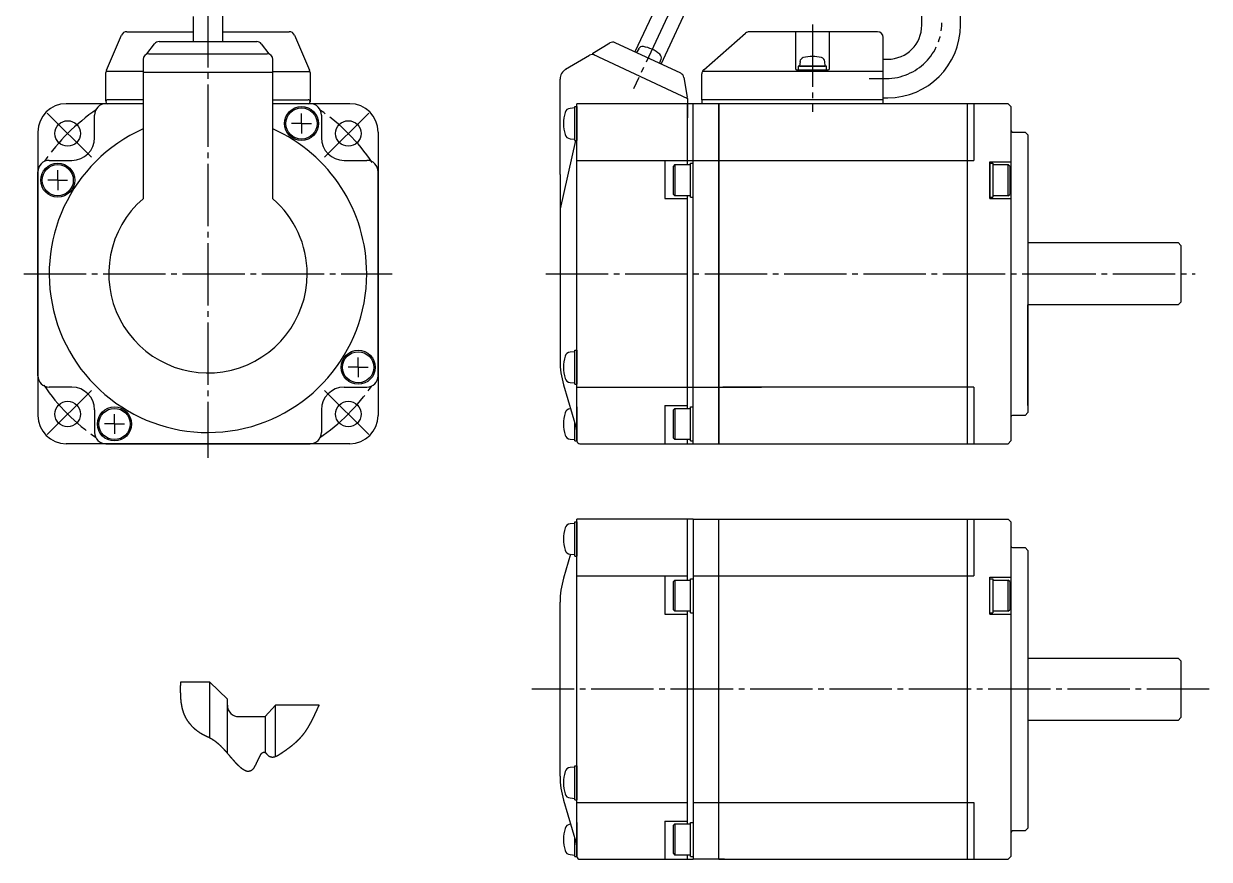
# Model space of a CAD drawing. Extents: x -169 to 190, y -107 to 117.
# Drawn here: x -169.5 to 39.6, y -106.8 to 40.6 of the extents above; entities that cross this region are included whole.
import ezdxf

# ---------------------------------------------------------------- set-up
doc = ezdxf.new("R2010")
doc.units = 0
doc.linetypes.add('DASH_CENTER', pattern=[14, 11, -1, 1, -1])
doc.layers.get('0').update_dxf_attribs({"linetype": 'CONTINUOUS'})

msp = doc.modelspace()

# ---------------------------------------------------------------- linework, layer by layer
at = {"color": 1, "linetype": 'DASH_CENTER'}
for p, q in [((-49.17, 56.47), (-61.93, 29.12)), ((-137, 43.88), (-137, -36)), ((-30.4, 40.47), (-30.4, 25.07)), ((-20.4, 30.95), (-17.38, 30.95)), ((-157.57, 17.07), (-165.68, 25.18)), ((-116.43, 17.07), (-108.32, 25.18)), ((-169.5, -3.5), (-104.5, -3.5)), ((-77.4, -3.5), (8.6, -3.5)), ((8.6, -3.5), (37.1, -3.5)), ((-157.57, -24.07), (-165.68, -32.18)), ((-116.43, -24.07), (-108.32, -32.18)), ((39.6, -76.79), (-79.9, -76.79))]:
    msp.add_line(p, q, dxfattribs=at)
at = {"color": 7, "linetype": 'CONTINUOUS'}
for p, q in [((-51.48, 57.55), (-61.7, 35.64)), ((-11.1, 40.35), (-11.1, 56.76)), ((-4.3, 40.35), (-4.3, 56.76)), ((-57.08, 33.48), (-47.14, 54.79)), ((-139.55, 37.46), (-139.55, 41.91)), ((-134.45, 41.96), (-134.45, 37.46)), ((-154.92, 32.39), (-152.26, 38.59)), ((-151.34, 39.2), (-139.55, 39.2)), ((-134.45, 39.2), (-122.66, 39.2)), ((-121.74, 38.59), (-119.08, 32.39)), ((-49.56, 32.5), (-42.18, 38.95)), ((-18.9, 39.2), (-41.52, 39.2)), ((-33.4, 39.2), (-33.4, 32.7)), ((-27.4, 32.7), (-27.4, 39.2)), ((-17.9, 35.7), (-17.9, 38.2)), ((-17.9, 26.5), (-17.9, 38.2)), ((-147.81, 35.29), (-146.41, 37.05)), ((-145.6, 37.46), (-128.4, 37.46)), ((-126.19, 35.29), (-127.59, 37.05)), ((-69.14, 35.41), (-66.1, 37.21)), ((-69.14, 35.41), (-66.1, 37.21)), ((-53.6, 31.86), (-65.17, 37.25)), ((-61.04, 36.19), (-61.43, 35.51)), ((-148.45, 34.32), (-148.45, 9.73)), ((-147.45, 35.32), (-126.55, 35.32)), ((-125.55, 9.73), (-125.55, 34.32)), ((-69.71, 35.03), (-73.92, 32.55)), ((-69.13, 35.24), (-52.4, 27.44)), ((-57.35, 33.61), (-57.08, 34.35)), ((-32.58, 33.92), (-32.65, 33.14)), ((-28.15, 33.14), (-28.22, 33.92)), ((-17.9, 34.35), (-17.1, 34.35)), ((-155, 27), (-155, 31.99)), ((-148.45, 32.2), (-154.98, 32.2)), ((-125.55, 32.01), (-148.45, 32.01)), ((-125.55, 32.2), (-119.02, 32.2)), ((-119, 31.99), (-119, 26.85)), ((-49.9, 27.2), (-49.9, 31.75)), ((-17.9, 32.2), (-49.79, 32.2)), ((-33.2, 32.5), (-27.6, 32.5)), ((-32.9, 33.14), (-32.9, 32.5)), ((-27.9, 33.14), (-32.9, 33.14)), ((-32.65, 33.14), (-31.7, 33.14)), ((-31.7, 33.14), (-29.1, 33.14)), ((-29.1, 33.14), (-28.15, 33.14)), ((-27.9, 32.5), (-27.9, 33.14)), ((-74.9, 14), (-74.9, 30.83)), ((-53.05, 31.12), (-52.47, 27.64)), ((-148.45, 27.2), (-154.65, 27.2)), ((-125.55, 27.2), (-119.35, 27.2)), ((-52.4, 27.44), (-52.4, 26.5)), ((-17.9, 27.2), (-49.9, 27.2)), ((-49.9, 27.2), (-49.9, 26.5)), ((-17.9, 27.55), (-17.1, 27.55)), ((-148.45, 26.5), (-162, 26.5)), ((-155, 27), (-155, 26.85)), ((-112, 26.5), (-125.55, 26.5)), ((-72.3, 25.75), (-73.15, 25.68)), ((-72.3, 26), (-71.92, 26)), ((-72.3, 20), (-72.3, 26)), ((-72.3, 23), (-72.3, 25.75)), ((-52.4, 26.5), (-71.92, 26.5)), ((-71.92, -31.12), (-71.92, 26.5)), ((-71.92, 26), (-71.92, 20)), ((-52.4, 27), (-52.4, 24)), ((4.1, 26.5), (-52.4, 26.5)), ((-52.4, 15.75), (-52.4, 26.5)), ((-52.4, 23), (-52.4, 25.75)), ((-51.4, 15.54), (-51.4, 26.5)), ((-46.9, -33.5), (-46.9, 26.5)), ((-46.9, 26.5), (-46.9, -33.5)), ((-3.1, 26.5), (-3.1, -33.5)), ((-1.9, 26.5), (-1.9, 16.5)), ((4.1, 26.5), (4.6, 26)), ((4.6, 26), (4.6, -28.8)), ((-157, 20.5), (-157, 24.5)), ((-157, 20.5), (-157, 24.5)), ((-120.5, 23), (-120.5, 24.75)), ((-117, 24.5), (-117, 20.5)), ((-167, 21.5), (-167, -28.5)), ((-120.5, 23), (-122.25, 23)), ((-120.5, 23), (-120.5, 21.25)), ((-120.5, 23), (-118.75, 23)), ((-107, 21.5), (-107, -28.5)), ((-72.3, 20.25), (-72.3, 23)), ((-52.4, 20.25), (-52.4, 23)), ((4.9, 21.5), (7.1, 21.5)), ((7.1, 21.5), (7.6, 21)), ((7.6, 21), (7.6, -3.5)), ((-72.18, 20), (-74.9, 7.93)), ((-73.15, 20.32), (-72.3, 20.25)), ((-72.3, 20), (-71.92, 20)), ((-165, 16.5), (-161, 16.5)), ((-163.5, 13), (-163.5, 14.75)), ((-113, 16.5), (-109, 16.5)), ((-71.92, 16.5), (-52.4, 16.5)), ((-56.4, 16.5), (-56.4, 9.75)), ((-54.65, 15.75), (-54.9, 15.5)), ((-54.9, 10.5), (-54.9, 15.5)), ((-54.65, 15.75), (-54.65, 10.25)), ((-54.65, 15.75), (-51.9, 15.75)), ((-52.4, 16.5), (-1.9, 16.5)), ((-51.9, 10), (-51.9, 16)), ((-51.9, 16), (-51.4, 16)), ((-51.4, -33.5), (-51.4, 16.5)), ((-51.4, 13), (-51.4, 16)), ((0.9, 9.75), (0.9, 16.25)), ((0.9, 16.25), (4.6, 16.25)), ((0.9, 16), (1.4, 16)), ((0.9, 16), (0.9, 13)), ((1.4, 16), (1.4, 10)), ((1.4, 15.75), (4.15, 15.75)), ((4.4, 15.5), (4.15, 15.75)), ((4.15, 10.25), (4.15, 15.75)), ((4.4, 15.5), (4.4, 10.5)), ((-167, 14.5), (-167, -21.5)), ((-167, -21.5), (-167, 14.5)), ((-163.5, 13), (-165.25, 13)), ((-163.5, 13), (-163.5, 11.25)), ((-163.5, 13), (-161.75, 13)), ((-107, 14.5), (-107, -21.5)), ((-107, -21.5), (-107, 14.5)), ((-74.9, 14), (-74.9, -18.84)), ((-51.4, 10), (-51.4, 13)), ((0.9, 13), (0.9, 10)), ((-54.9, 10.5), (-54.65, 10.25)), ((4.15, 10.25), (4.4, 10.5)), ((-56.4, 9.75), (-52.4, 9.75)), ((-51.9, 10.25), (-54.65, 10.25)), ((-52.4, -27.25), (-52.4, 10.25)), ((-51.9, 10), (-51.4, 10)), ((0.9, 10), (1.4, 10)), ((0.9, 9.75), (4.6, 9.75)), ((4.15, 10.25), (1.4, 10.25)), ((7.6, 2), (34.1, 2)), ((34.1, 2), (34.6, 1.5)), ((34.6, 1.5), (34.6, -8.5)), ((7.6, -3.5), (7.6, -28)), ((7.6, -21.93), (7.6, -9)), ((34.1, -9), (7.6, -9)), ((34.1, -9), (34.6, -8.5)), ((-110.5, -20), (-110.5, -18.25)), ((-72.3, -17.25), (-73.15, -17.32)), ((-72.3, -17), (-71.92, -17)), ((-72.3, -23), (-72.3, -17)), ((-72.3, -20), (-72.3, -17.25)), ((-71.92, -17), (-71.92, -23)), ((-110.5, -20), (-112.25, -20)), ((-110.5, -20), (-110.5, -21.75)), ((-110.5, -20), (-108.75, -20)), ((-72.3, -22.75), (-72.3, -20)), ((-73.15, -22.68), (-72.3, -22.75)), ((-72.3, -23), (-71.92, -23)), ((7.6, -26.74), (7.6, -21.35)), ((-161, -23.5), (-165, -23.5)), ((-113, -23.5), (-109, -23.5)), ((-74.29, -23.07), (-72, -30.84)), ((-71.92, -23.5), (-52.4, -23.5)), ((-52.4, -23.5), (-39.4, -23.5)), ((-1.9, -23.5), (-46.2, -23.5)), ((-1.9, -23.5), (-1.9, -33.5)), ((-71.92, -27), (-71.92, -33)), ((-56.4, -26.75), (-56.4, -33.5)), ((-56.4, -26.75), (-52.4, -26.75)), ((-51.9, -33), (-51.9, -27)), ((-51.9, -27), (-51.4, -27)), ((-51.4, -30), (-51.4, -27)), ((-157, -27.5), (-157, -31.5)), ((-153.5, -30), (-153.5, -28.25)), ((-117, -27.5), (-117, -31.5)), ((-73.04, -27.31), (-73.15, -27.32)), ((-54.65, -27.25), (-54.9, -27.5)), ((-54.9, -32.5), (-54.9, -27.5)), ((-54.65, -27.25), (-54.65, -32.75)), ((-54.65, -27.25), (-51.9, -27.25)), ((4.6, -28.8), (4.6, -33)), ((7.1, -28.5), (4.9, -28.5)), ((7.6, -28), (7.1, -28.5)), ((-153.5, -30), (-155.25, -30)), ((-153.5, -30), (-153.5, -31.75)), ((-153.5, -30), (-151.75, -30)), ((-72.3, -33), (-72.3, -29.83)), ((-72.3, -32.75), (-72.3, -30)), ((-51.4, -33), (-51.4, -30)), ((-73.15, -32.68), (-72.3, -32.75)), ((-72.3, -33), (-71.92, -33)), ((-71.92, -33), (-71.92, -31.41)), ((-54.9, -32.5), (-54.65, -32.75)), ((-51.9, -32.75), (-54.65, -32.75)), ((-52.4, -33.5), (-52.4, -32.75)), ((-51.9, -33), (-51.4, -33)), ((4.1, -33.5), (4.6, -33)), ((-112, -33.5), (-162, -33.5)), ((-155, -33.5), (-119, -33.5)), ((-119, -33.5), (-155, -33.5)), ((-71.42, -33.5), (-52.4, -33.5)), ((-52.4, -33.5), (-1.9, -33.5)), ((-1.9, -33.5), (4.1, -33.5)), ((-72.3, -47.54), (-73.15, -47.61)), ((-72.3, -53.29), (-72.3, -47.29)), ((-72.3, -47.29), (-71.92, -47.29)), ((-72.3, -50.29), (-72.3, -47.54)), ((-52.4, -46.79), (-71.92, -46.79)), ((-71.92, -104.41), (-71.92, -46.79)), ((-71.92, -47.29), (-71.92, -53.29)), ((-71.92, -47.29), (-71.92, -53.29)), ((-52.4, -57.54), (-52.4, -46.79)), ((-51.4, -46.79), (-52.4, -46.79)), ((-51.4, -46.79), (-45.9, -46.79)), ((-51.4, -46.79), (-51.4, -106.79)), ((-46.9, -46.79), (-45.9, -46.79)), ((-46.9, -46.79), (4.1, -46.79)), ((-46.9, -106.79), (-46.9, -46.79)), ((-3.1, -46.79), (-3.1, -106.79)), ((-1.9, -46.79), (-1.9, -56.79)), ((4.1, -46.79), (4.6, -47.29)), ((4.6, -47.29), (4.6, -106.29)), ((-72.3, -53.04), (-72.3, -50.29)), ((4.9, -51.79), (7.1, -51.79)), ((7.1, -51.79), (7.6, -52.29)), ((-73.04, -52.97), (-74.29, -57.22)), ((-73.15, -52.97), (-72.3, -53.04)), ((-72.3, -53.29), (-71.92, -53.29)), ((7.6, -52.29), (7.6, -101.29)), ((-71.92, -56.79), (-52.4, -56.79)), ((-56.4, -56.79), (-56.4, -63.54)), ((-54.65, -57.54), (-54.9, -57.79)), ((-54.9, -62.79), (-54.9, -57.79)), ((-54.65, -57.54), (-51.9, -57.54)), ((-54.65, -57.54), (-54.65, -63.04)), ((-51.9, -63.29), (-51.9, -57.29)), ((-51.9, -57.29), (-51.4, -57.29)), ((-51.4, -56.79), (-1.9, -56.79)), ((0.9, -63.54), (0.9, -57.04)), ((0.9, -57.04), (4.6, -57.04)), ((0.9, -57.29), (1.4, -57.29)), ((1.4, -57.29), (1.4, -63.29)), ((1.4, -57.54), (4.15, -57.54)), ((4.4, -57.79), (4.15, -57.54)), ((4.15, -63.04), (4.15, -57.54)), ((4.4, -57.79), (4.4, -62.79)), ((-74.9, -92.13), (-74.9, -61.45)), ((-56.4, -63.54), (-52.4, -63.54)), ((-54.9, -62.79), (-54.65, -63.04)), ((-51.9, -63.04), (-54.65, -63.04)), ((-52.4, -100.54), (-52.4, -63.04)), ((-51.9, -63.29), (-51.4, -63.29)), ((0.9, -63.29), (1.4, -63.29)), ((0.9, -63.54), (4.6, -63.54)), ((4.15, -63.04), (1.4, -63.04)), ((4.15, -63.04), (4.4, -62.79)), ((7.6, -68.59), (7.6, -83.49)), ((7.6, -71.29), (34.1, -71.29)), ((34.1, -71.29), (34.6, -71.79)), ((34.6, -71.79), (34.6, -81.79)), ((-136.69, -75.55), (-141.86, -75.55)), ((-136.69, -75.55), (-133.57, -78.55)), ((-136.69, -85.35), (-136.69, -75.55)), ((-133.57, -88.09), (-133.57, -78.55)), ((-126.93, -81.63), (-125.07, -79.59)), ((-117.39, -79.59), (-125.07, -79.59)), ((-125.07, -88.63), (-125.07, -79.59)), ((-131.57, -81.63), (-126.93, -81.63)), ((-126.93, -81.63), (-126.93, -87.95)), ((34.1, -82.29), (7.6, -82.29)), ((34.1, -82.29), (34.6, -81.79)), ((-72.3, -90.54), (-73.15, -90.61)), ((-72.3, -90.29), (-71.92, -90.29)), ((-72.3, -96.29), (-72.3, -90.29)), ((-72.3, -93.29), (-72.3, -90.54)), ((-71.92, -90.29), (-71.92, -96.29)), ((-72.3, -96.04), (-72.3, -93.29)), ((-73.15, -95.97), (-72.3, -96.04)), ((-74.29, -96.36), (-72, -104.13)), ((-72.3, -96.29), (-71.92, -96.29)), ((-71.92, -96.79), (-52.4, -96.79)), ((-51.4, -96.79), (-1.9, -96.79)), ((-1.9, -96.79), (-1.9, -106.79)), ((-71.92, -100.29), (-71.92, -106.29)), ((-56.4, -100.04), (-52.4, -100.04)), ((-56.4, -100.04), (-56.4, -106.79)), ((-51.9, -100.29), (-51.4, -100.29)), ((-51.9, -106.29), (-51.9, -100.29)), ((-73.04, -100.6), (-73.15, -100.61)), ((-54.65, -100.54), (-54.9, -100.79)), ((-54.9, -105.79), (-54.9, -100.79)), ((-54.65, -100.54), (-51.9, -100.54)), ((-54.65, -100.54), (-54.65, -106.04)), ((7.1, -101.79), (4.9, -101.79)), ((7.6, -101.29), (7.1, -101.79)), ((-72.3, -106.29), (-72.3, -103.12)), ((-72.3, -106.04), (-72.3, -103.29)), ((-73.15, -105.97), (-72.3, -106.04)), ((-72.3, -106.29), (-71.92, -106.29)), ((-71.92, -106.29), (-71.92, -104.7)), ((-71.9, -104.77), (-71.9, -104.79)), ((-54.9, -105.79), (-54.65, -106.04)), ((-51.9, -106.04), (-54.65, -106.04)), ((-52.4, -106.79), (-52.4, -106.04)), ((-51.9, -106.29), (-51.4, -106.29)), ((4.6, -106.29), (4.1, -106.79)), ((-71.42, -106.79), (-52.4, -106.79)), ((-69.9, -106.79), (-52.4, -106.79)), ((-52.4, -106.79), (-51.4, -106.79)), ((-45.9, -106.79), (-51.4, -106.79)), ((-45.9, -106.79), (-46.9, -106.79)), ((-46.9, -106.79), (4.1, -106.79))]:
    msp.add_line(p, q, dxfattribs=at)
at = {"color": 2}
msp.add_polyline3d([(-141.86, -75.55, 0), (-141.87, -75.59, 0), (-141.87, -75.63, 0), (-141.87, -75.67, 0), (-141.87, -75.71, 0), (-141.87, -75.75, 0), (-141.87, -75.79, 0), (-141.87, -75.83, 0), (-141.87, -75.87, 0), (-141.87, -75.91, 0), (-141.87, -75.96, 0), (-141.87, -76, 0), (-141.87, -76.04, 0), (-141.87, -76.08, 0), (-141.87, -76.12, 0), (-141.88, -76.16, 0), (-141.88, -76.2, 0), (-141.88, -76.24, 0), (-141.88, -76.28, 0), (-141.88, -76.32, 0), (-141.88, -76.36, 0), (-141.88, -76.4, 0), (-141.88, -76.44, 0), (-141.88, -76.48, 0), (-141.88, -76.52, 0), (-141.88, -76.56, 0), (-141.88, -76.6, 0), (-141.88, -76.64, 0), (-141.88, -76.68, 0), (-141.88, -76.72, 0), (-141.88, -76.77, 0), (-141.88, -76.81, 0), (-141.88, -76.85, 0), (-141.88, -76.89, 0), (-141.88, -76.93, 0), (-141.88, -76.97, 0), (-141.88, -77.01, 0), (-141.88, -77.05, 0), (-141.88, -77.09, 0), (-141.88, -77.13, 0), (-141.88, -77.17, 0), (-141.88, -77.21, 0), (-141.88, -77.25, 0), (-141.88, -77.29, 0), (-141.88, -77.33, 0), (-141.88, -77.37, 0), (-141.88, -77.41, 0), (-141.87, -77.45, 0), (-141.87, -77.49, 0), (-141.87, -77.54, 0), (-141.87, -77.58, 0), (-141.87, -77.62, 0), (-141.87, -77.66, 0), (-141.87, -77.7, 0), (-141.87, -77.74, 0), (-141.87, -77.78, 0), (-141.86, -77.82, 0), (-141.86, -77.86, 0), (-141.86, -77.9, 0), (-141.86, -77.94, 0), (-141.86, -77.98, 0), (-141.85, -78.02, 0), (-141.85, -78.06, 0), (-141.85, -78.1, 0), (-141.85, -78.14, 0), (-141.85, -78.18, 0), (-141.84, -78.22, 0), (-141.84, -78.26, 0), (-141.84, -78.3, 0), (-141.84, -78.35, 0), (-141.83, -78.39, 0), (-141.83, -78.43, 0), (-141.83, -78.47, 0), (-141.82, -78.51, 0), (-141.82, -78.55, 0), (-141.82, -78.59, 0), (-141.81, -78.63, 0), (-141.81, -78.67, 0), (-141.81, -78.71, 0), (-141.8, -78.75, 0), (-141.8, -78.79, 0), (-141.79, -78.83, 0), (-141.79, -78.87, 0), (-141.79, -78.91, 0), (-141.78, -78.95, 0), (-141.78, -78.99, 0), (-141.77, -79.03, 0), (-141.77, -79.07, 0), (-141.76, -79.11, 0), (-141.76, -79.15, 0), (-141.75, -79.19, 0), (-141.75, -79.23, 0), (-141.74, -79.27, 0), (-141.73, -79.31, 0), (-141.73, -79.35, 0), (-141.72, -79.39, 0), (-141.72, -79.43, 0), (-141.71, -79.47, 0), (-141.7, -79.51, 0), (-141.69, -79.55, 0), (-141.69, -79.59, 0), (-141.68, -79.63, 0), (-141.67, -79.67, 0), (-141.67, -79.71, 0), (-141.66, -79.75, 0), (-141.65, -79.79, 0), (-141.64, -79.83, 0), (-141.63, -79.87, 0), (-141.63, -79.91, 0), (-141.62, -79.95, 0), (-141.61, -79.99, 0), (-141.6, -80.03, 0), (-141.59, -80.07, 0), (-141.58, -80.11, 0), (-141.57, -80.15, 0), (-141.56, -80.19, 0), (-141.55, -80.23, 0), (-141.54, -80.27, 0), (-141.53, -80.31, 0), (-141.52, -80.35, 0), (-141.51, -80.39, 0), (-141.5, -80.43, 0), (-141.49, -80.46, 0), (-141.48, -80.5, 0), (-141.46, -80.54, 0), (-141.45, -80.58, 0), (-141.44, -80.62, 0), (-141.43, -80.66, 0), (-141.42, -80.7, 0), (-141.4, -80.74, 0), (-141.39, -80.77, 0), (-141.38, -80.81, 0), (-141.36, -80.85, 0), (-141.35, -80.89, 0), (-141.34, -80.93, 0), (-141.32, -80.97, 0), (-141.31, -81, 0), (-141.29, -81.04, 0), (-141.28, -81.08, 0), (-141.26, -81.12, 0), (-141.25, -81.16, 0), (-141.24, -81.19, 0), (-141.22, -81.23, 0), (-141.2, -81.27, 0), (-141.19, -81.31, 0), (-141.17, -81.34, 0), (-141.16, -81.38, 0), (-141.14, -81.42, 0), (-141.12, -81.45, 0), (-141.1, -81.49, 0), (-141.09, -81.53, 0), (-141.07, -81.56, 0), (-141.05, -81.6, 0), (-141.03, -81.64, 0), (-141.01, -81.67, 0), (-141, -81.71, 0), (-140.98, -81.75, 0), (-140.96, -81.78, 0), (-140.94, -81.82, 0), (-140.92, -81.85, 0), (-140.9, -81.89, 0), (-140.88, -81.92, 0), (-140.86, -81.96, 0), (-140.84, -81.99, 0), (-140.82, -82.03, 0), (-140.8, -82.06, 0), (-140.78, -82.1, 0), (-140.75, -82.13, 0), (-140.73, -82.17, 0), (-140.71, -82.2, 0), (-140.69, -82.23, 0), (-140.67, -82.27, 0), (-140.65, -82.3, 0), (-140.62, -82.34, 0), (-140.6, -82.37, 0), (-140.58, -82.4, 0), (-140.55, -82.44, 0), (-140.53, -82.47, 0), (-140.51, -82.5, 0), (-140.48, -82.54, 0), (-140.46, -82.57, 0), (-140.43, -82.6, 0), (-140.41, -82.63, 0), (-140.38, -82.67, 0), (-140.36, -82.7, 0), (-140.34, -82.73, 0), (-140.31, -82.76, 0), (-140.28, -82.79, 0), (-140.26, -82.83, 0), (-140.23, -82.86, 0), (-140.21, -82.89, 0), (-140.18, -82.92, 0), (-140.15, -82.95, 0), (-140.13, -82.98, 0), (-140.1, -83.01, 0), (-140.07, -83.04, 0), (-140.05, -83.07, 0), (-140.02, -83.1, 0), (-139.99, -83.13, 0), (-139.97, -83.17, 0), (-139.94, -83.19, 0), (-139.91, -83.22, 0), (-139.88, -83.25, 0), (-139.85, -83.28, 0), (-139.82, -83.31, 0), (-139.8, -83.34, 0), (-139.77, -83.37, 0), (-139.74, -83.4, 0), (-139.71, -83.43, 0), (-139.68, -83.46, 0), (-139.65, -83.49, 0), (-139.62, -83.51, 0), (-139.59, -83.54, 0), (-139.56, -83.57, 0), (-139.53, -83.6, 0), (-139.5, -83.63, 0), (-139.47, -83.65, 0), (-139.44, -83.68, 0), (-139.41, -83.71, 0), (-139.38, -83.73, 0), (-139.35, -83.76, 0), (-139.32, -83.79, 0), (-139.29, -83.81, 0), (-139.26, -83.84, 0), (-139.23, -83.87, 0), (-139.2, -83.89, 0), (-139.16, -83.92, 0), (-139.13, -83.94, 0), (-139.1, -83.97, 0), (-139.07, -83.99, 0), (-139.04, -84.02, 0), (-139, -84.04, 0), (-138.97, -84.07, 0), (-138.94, -84.09, 0), (-138.91, -84.12, 0), (-138.88, -84.14, 0), (-138.84, -84.17, 0), (-138.81, -84.19, 0), (-138.78, -84.21, 0), (-138.74, -84.24, 0), (-138.71, -84.26, 0), (-138.68, -84.28, 0), (-138.64, -84.31, 0), (-138.61, -84.33, 0), (-138.58, -84.35, 0), (-138.54, -84.38, 0), (-138.51, -84.4, 0), (-138.47, -84.42, 0), (-138.44, -84.44, 0), (-138.41, -84.46, 0), (-138.37, -84.49, 0), (-138.34, -84.51, 0), (-138.3, -84.53, 0), (-138.27, -84.55, 0), (-138.23, -84.57, 0), (-138.2, -84.59, 0), (-138.16, -84.61, 0), (-138.13, -84.63, 0), (-138.09, -84.65, 0), (-138.06, -84.67, 0), (-138.02, -84.69, 0), (-137.99, -84.71, 0), (-137.95, -84.73, 0), (-137.92, -84.75, 0), (-137.88, -84.77, 0), (-137.84, -84.79, 0), (-137.81, -84.81, 0), (-137.77, -84.82, 0), (-137.74, -84.84, 0), (-137.7, -84.86, 0), (-137.66, -84.88, 0), (-137.63, -84.9, 0), (-137.59, -84.92, 0), (-137.56, -84.93, 0), (-137.52, -84.95, 0), (-137.48, -84.97, 0), (-137.45, -84.99, 0), (-137.41, -85, 0), (-137.37, -85.02, 0), (-137.34, -85.04, 0), (-137.3, -85.06, 0), (-137.26, -85.07, 0), (-137.23, -85.09, 0), (-137.19, -85.11, 0), (-137.15, -85.13, 0), (-137.12, -85.14, 0), (-137.08, -85.16, 0), (-137.04, -85.18, 0), (-137.01, -85.2, 0), (-136.97, -85.21, 0), (-136.93, -85.23, 0), (-136.9, -85.25, 0), (-136.86, -85.27, 0), (-136.82, -85.29, 0), (-136.79, -85.3, 0), (-136.75, -85.32, 0), (-136.72, -85.34, 0), (-136.68, -85.36, 0), (-136.65, -85.38, 0), (-136.61, -85.4, 0), (-136.57, -85.42, 0), (-136.54, -85.44, 0), (-136.5, -85.46, 0), (-136.47, -85.48, 0), (-136.43, -85.5, 0), (-136.4, -85.52, 0), (-136.36, -85.54, 0), (-136.33, -85.56, 0), (-136.29, -85.58, 0), (-136.26, -85.6, 0), (-136.22, -85.62, 0), (-136.19, -85.65, 0), (-136.16, -85.67, 0), (-136.12, -85.69, 0), (-136.09, -85.71, 0), (-136.06, -85.73, 0), (-136.02, -85.76, 0), (-135.99, -85.78, 0), (-135.95, -85.8, 0), (-135.92, -85.83, 0), (-135.89, -85.85, 0), (-135.85, -85.87, 0), (-135.82, -85.9, 0), (-135.79, -85.92, 0), (-135.75, -85.94, 0), (-135.72, -85.97, 0), (-135.69, -85.99, 0), (-135.66, -86.02, 0), (-135.62, -86.04, 0), (-135.59, -86.07, 0), (-135.56, -86.09, 0), (-135.53, -86.12, 0), (-135.5, -86.14, 0), (-135.47, -86.17, 0), (-135.43, -86.19, 0), (-135.4, -86.22, 0), (-135.37, -86.24, 0), (-135.34, -86.27, 0), (-135.31, -86.3, 0), (-135.28, -86.32, 0), (-135.25, -86.35, 0), (-135.22, -86.37, 0), (-135.18, -86.4, 0), (-135.15, -86.43, 0), (-135.12, -86.45, 0), (-135.09, -86.48, 0), (-135.06, -86.51, 0), (-135.03, -86.54, 0), (-135, -86.56, 0), (-134.97, -86.59, 0), (-134.94, -86.62, 0), (-134.91, -86.65, 0), (-134.88, -86.67, 0), (-134.85, -86.7, 0), (-134.82, -86.73, 0), (-134.8, -86.76, 0), (-134.77, -86.79, 0), (-134.74, -86.81, 0), (-134.71, -86.84, 0), (-134.68, -86.87, 0), (-134.65, -86.9, 0), (-134.62, -86.93, 0), (-134.59, -86.96, 0), (-134.57, -86.99, 0), (-134.54, -87.02, 0), (-134.51, -87.05, 0), (-134.48, -87.07, 0), (-134.45, -87.1, 0), (-134.43, -87.13, 0), (-134.4, -87.16, 0), (-134.37, -87.19, 0), (-134.34, -87.22, 0), (-134.31, -87.25, 0), (-134.29, -87.28, 0), (-134.26, -87.31, 0), (-134.23, -87.34, 0), (-134.21, -87.37, 0), (-134.18, -87.4, 0), (-134.15, -87.43, 0), (-134.12, -87.46, 0), (-134.1, -87.49, 0), (-134.07, -87.52, 0), (-134.04, -87.55, 0), (-134.02, -87.58, 0), (-133.99, -87.61, 0), (-133.96, -87.64, 0), (-133.94, -87.67, 0), (-133.91, -87.7, 0), (-133.88, -87.73, 0), (-133.85, -87.76, 0), (-133.83, -87.79, 0), (-133.8, -87.83, 0), (-133.78, -87.86, 0), (-133.75, -87.89, 0), (-133.72, -87.92, 0), (-133.7, -87.95, 0), (-133.67, -87.98, 0), (-133.64, -88.01, 0), (-133.62, -88.04, 0), (-133.59, -88.07, 0), (-133.56, -88.1, 0), (-133.54, -88.13, 0), (-133.51, -88.16, 0), (-133.49, -88.19, 0), (-133.46, -88.23, 0), (-133.43, -88.26, 0), (-133.41, -88.29, 0), (-133.38, -88.32, 0), (-133.35, -88.35, 0), (-133.33, -88.38, 0), (-133.3, -88.41, 0), (-133.28, -88.44, 0), (-133.25, -88.47, 0), (-133.22, -88.5, 0), (-133.2, -88.53, 0), (-133.17, -88.57, 0), (-133.15, -88.6, 0), (-133.12, -88.63, 0), (-133.09, -88.66, 0), (-133.07, -88.69, 0), (-133.04, -88.72, 0), (-133.01, -88.75, 0), (-132.99, -88.78, 0), (-132.96, -88.81, 0), (-132.94, -88.84, 0), (-132.91, -88.87, 0), (-132.88, -88.9, 0), (-132.86, -88.94, 0), (-132.83, -88.97, 0), (-132.8, -89, 0), (-132.78, -89.03, 0), (-132.75, -89.06, 0), (-132.72, -89.09, 0), (-132.7, -89.12, 0), (-132.67, -89.15, 0), (-132.64, -89.18, 0), (-132.62, -89.21, 0), (-132.59, -89.24, 0), (-132.56, -89.27, 0), (-132.54, -89.3, 0), (-132.51, -89.33, 0), (-132.48, -89.36, 0), (-132.46, -89.39, 0), (-132.43, -89.42, 0), (-132.4, -89.45, 0), (-132.37, -89.48, 0), (-132.35, -89.51, 0), (-132.32, -89.54, 0), (-132.29, -89.57, 0), (-132.26, -89.6, 0), (-132.24, -89.63, 0), (-132.21, -89.66, 0), (-132.18, -89.69, 0), (-132.15, -89.72, 0), (-132.13, -89.75, 0), (-132.1, -89.78, 0), (-132.07, -89.81, 0), (-132.04, -89.84, 0), (-132.01, -89.87, 0), (-131.99, -89.9, 0), (-131.96, -89.93, 0), (-131.93, -89.96, 0), (-131.9, -89.99, 0), (-131.87, -90.01, 0), (-131.84, -90.04, 0), (-131.82, -90.07, 0), (-131.79, -90.1, 0), (-131.76, -90.13, 0), (-131.73, -90.16, 0), (-131.7, -90.18, 0), (-131.67, -90.21, 0), (-131.64, -90.24, 0), (-131.61, -90.27, 0), (-131.58, -90.3, 0), (-131.56, -90.32, 0), (-131.53, -90.35, 0), (-131.5, -90.38, 0), (-131.47, -90.4, 0), (-131.44, -90.43, 0), (-131.41, -90.46, 0), (-131.38, -90.48, 0), (-131.34, -90.51, 0), (-131.31, -90.54, 0), (-131.28, -90.56, 0), (-131.25, -90.59, 0), (-131.22, -90.61, 0), (-131.19, -90.64, 0), (-131.16, -90.66, 0), (-131.12, -90.69, 0), (-131.09, -90.71, 0), (-131.06, -90.74, 0), (-131.03, -90.76, 0), (-130.99, -90.79, 0), (-130.96, -90.81, 0), (-130.93, -90.83, 0), (-130.89, -90.86, 0), (-130.86, -90.88, 0), (-130.82, -90.9, 0), (-130.79, -90.92, 0), (-130.75, -90.95, 0), (-130.72, -90.97, 0), (-130.68, -90.99, 0), (-130.65, -91.01, 0), (-130.61, -91.03, 0), (-130.57, -91.05, 0), (-130.53, -91.07, 0), (-130.5, -91.09, 0), (-130.46, -91.11, 0), (-130.42, -91.13, 0), (-130.38, -91.14, 0), (-130.34, -91.16, 0), (-130.31, -91.17, 0), (-130.27, -91.18, 0), (-130.23, -91.2, 0), (-130.19, -91.21, 0), (-130.15, -91.22, 0), (-130.11, -91.23, 0), (-130.07, -91.23, 0), (-130.03, -91.24, 0), (-129.99, -91.24, 0), (-129.95, -91.24, 0), (-129.91, -91.24, 0), (-129.87, -91.24, 0), (-129.83, -91.24, 0), (-129.79, -91.24, 0), (-129.75, -91.23, 0), (-129.71, -91.22, 0), (-129.67, -91.21, 0), (-129.63, -91.2, 0), (-129.59, -91.19, 0), (-129.55, -91.18, 0), (-129.51, -91.16, 0), (-129.47, -91.15, 0), (-129.44, -91.13, 0), (-129.4, -91.11, 0), (-129.36, -91.09, 0), (-129.32, -91.07, 0), (-129.29, -91.05, 0), (-129.25, -91.03, 0), (-129.22, -91, 0), (-129.19, -90.98, 0), (-129.16, -90.95, 0), (-129.12, -90.93, 0), (-129.09, -90.9, 0), (-129.06, -90.87, 0), (-129.03, -90.84, 0), (-129.01, -90.81, 0), (-128.98, -90.78, 0), (-128.95, -90.75, 0), (-128.93, -90.72, 0), (-128.9, -90.69, 0), (-128.88, -90.65, 0), (-128.86, -90.62, 0), (-128.83, -90.59, 0), (-128.81, -90.55, 0), (-128.79, -90.52, 0), (-128.77, -90.48, 0), (-128.75, -90.45, 0), (-128.73, -90.41, 0), (-128.71, -90.38, 0), (-128.69, -90.34, 0), (-128.67, -90.3, 0), (-128.65, -90.27, 0), (-128.63, -90.23, 0), (-128.62, -90.19, 0), (-128.6, -90.16, 0), (-128.58, -90.12, 0), (-128.56, -90.08, 0), (-128.54, -90.05, 0), (-128.52, -90.01, 0), (-128.51, -89.98, 0), (-128.49, -89.94, 0), (-128.47, -89.9, 0), (-128.45, -89.87, 0), (-128.44, -89.83, 0), (-128.42, -89.79, 0), (-128.4, -89.76, 0), (-128.38, -89.72, 0), (-128.36, -89.68, 0), (-128.35, -89.65, 0), (-128.33, -89.61, 0), (-128.31, -89.57, 0), (-128.29, -89.54, 0), (-128.28, -89.5, 0), (-128.26, -89.46, 0), (-128.24, -89.43, 0), (-128.22, -89.39, 0), (-128.21, -89.36, 0), (-128.19, -89.32, 0), (-128.17, -89.28, 0), (-128.16, -89.25, 0), (-128.14, -89.21, 0), (-128.12, -89.18, 0), (-128.1, -89.14, 0), (-128.09, -89.11, 0), (-128.07, -89.07, 0), (-128.05, -89.03, 0), (-128.03, -89, 0), (-128.01, -88.96, 0), (-128, -88.93, 0), (-127.98, -88.89, 0), (-127.96, -88.85, 0), (-127.94, -88.82, 0), (-127.92, -88.78, 0), (-127.91, -88.74, 0), (-127.89, -88.71, 0), (-127.87, -88.67, 0), (-127.85, -88.63, 0), (-127.83, -88.6, 0), (-127.81, -88.56, 0), (-127.8, -88.52, 0), (-127.78, -88.48, 0), (-127.76, -88.44, 0), (-127.74, -88.41, 0), (-127.72, -88.37, 0), (-127.7, -88.33, 0), (-127.68, -88.29, 0), (-127.66, -88.26, 0), (-127.64, -88.22, 0), (-127.61, -88.19, 0), (-127.59, -88.16, 0), (-127.56, -88.12, 0), (-127.54, -88.09, 0), (-127.51, -88.07, 0), (-127.48, -88.04, 0), (-127.45, -88.02, 0), (-127.41, -87.99, 0), (-127.38, -87.97, 0), (-127.34, -87.96, 0), (-127.3, -87.94, 0), (-127.26, -87.93, 0), (-127.22, -87.92, 0), (-127.18, -87.91, 0), (-127.13, -87.91, 0), (-127.09, -87.91, 0), (-127.05, -87.91, 0), (-127.01, -87.92, 0), (-126.97, -87.93, 0), (-126.93, -87.94, 0), (-126.9, -87.96, 0), (-126.86, -87.98, 0), (-126.83, -88, 0), (-126.8, -88.03, 0), (-126.77, -88.06, 0), (-126.74, -88.09, 0), (-126.71, -88.12, 0), (-126.69, -88.15, 0), (-126.66, -88.18, 0), (-126.63, -88.22, 0), (-126.61, -88.25, 0), (-126.58, -88.28, 0), (-126.55, -88.31, 0), (-126.53, -88.34, 0), (-126.5, -88.37, 0), (-126.47, -88.4, 0), (-126.44, -88.43, 0), (-126.41, -88.46, 0), (-126.38, -88.48, 0), (-126.35, -88.51, 0), (-126.32, -88.53, 0), (-126.29, -88.56, 0), (-126.25, -88.58, 0), (-126.22, -88.6, 0), (-126.18, -88.62, 0), (-126.15, -88.64, 0), (-126.11, -88.65, 0), (-126.07, -88.67, 0), (-126.03, -88.68, 0), (-125.99, -88.7, 0), (-125.95, -88.71, 0), (-125.91, -88.72, 0), (-125.87, -88.73, 0), (-125.83, -88.73, 0), (-125.79, -88.74, 0), (-125.75, -88.75, 0), (-125.71, -88.75, 0), (-125.67, -88.75, 0), (-125.62, -88.75, 0), (-125.58, -88.75, 0), (-125.54, -88.75, 0), (-125.5, -88.75, 0), (-125.46, -88.74, 0), (-125.42, -88.74, 0), (-125.38, -88.73, 0), (-125.34, -88.72, 0), (-125.3, -88.71, 0), (-125.26, -88.7, 0), (-125.22, -88.69, 0), (-125.18, -88.68, 0), (-125.14, -88.67, 0), (-125.11, -88.65, 0), (-125.07, -88.64, 0), (-125.03, -88.62, 0), (-124.99, -88.61, 0), (-124.95, -88.59, 0), (-124.92, -88.57, 0), (-124.88, -88.56, 0), (-124.84, -88.54, 0), (-124.81, -88.52, 0), (-124.77, -88.5, 0), (-124.73, -88.48, 0), (-124.7, -88.46, 0), (-124.66, -88.44, 0), (-124.63, -88.42, 0), (-124.59, -88.4, 0), (-124.56, -88.38, 0), (-124.52, -88.36, 0), (-124.49, -88.34, 0), (-124.45, -88.32, 0), (-124.42, -88.3, 0), (-124.38, -88.28, 0), (-124.35, -88.25, 0), (-124.31, -88.23, 0), (-124.28, -88.21, 0), (-124.25, -88.19, 0), (-124.21, -88.17, 0), (-124.18, -88.15, 0), (-124.14, -88.12, 0), (-124.11, -88.1, 0), (-124.08, -88.08, 0), (-124.04, -88.06, 0), (-124.01, -88.03, 0), (-123.97, -88.01, 0), (-123.94, -87.99, 0), (-123.91, -87.97, 0), (-123.87, -87.94, 0), (-123.84, -87.92, 0), (-123.81, -87.9, 0), (-123.77, -87.88, 0), (-123.74, -87.85, 0), (-123.71, -87.83, 0), (-123.67, -87.81, 0), (-123.64, -87.78, 0), (-123.61, -87.76, 0), (-123.57, -87.74, 0), (-123.54, -87.72, 0), (-123.51, -87.69, 0), (-123.47, -87.67, 0), (-123.44, -87.65, 0), (-123.41, -87.62, 0), (-123.38, -87.6, 0), (-123.34, -87.58, 0), (-123.31, -87.55, 0), (-123.28, -87.53, 0), (-123.24, -87.51, 0), (-123.21, -87.48, 0), (-123.18, -87.46, 0), (-123.14, -87.44, 0), (-123.11, -87.41, 0), (-123.08, -87.39, 0), (-123.04, -87.37, 0), (-123.01, -87.34, 0), (-122.98, -87.32, 0), (-122.95, -87.3, 0), (-122.91, -87.27, 0), (-122.88, -87.25, 0), (-122.85, -87.22, 0), (-122.81, -87.2, 0), (-122.78, -87.18, 0), (-122.75, -87.15, 0), (-122.72, -87.13, 0), (-122.69, -87.1, 0), (-122.65, -87.08, 0), (-122.62, -87.05, 0), (-122.59, -87.03, 0), (-122.56, -87, 0), (-122.52, -86.98, 0), (-122.49, -86.96, 0), (-122.46, -86.93, 0), (-122.43, -86.91, 0), (-122.39, -86.88, 0), (-122.36, -86.86, 0), (-122.33, -86.83, 0), (-122.3, -86.81, 0), (-122.27, -86.78, 0), (-122.23, -86.76, 0), (-122.2, -86.73, 0), (-122.17, -86.71, 0), (-122.14, -86.68, 0), (-122.11, -86.65, 0), (-122.08, -86.63, 0), (-122.05, -86.6, 0), (-122.01, -86.58, 0), (-121.98, -86.55, 0), (-121.95, -86.53, 0), (-121.92, -86.5, 0), (-121.89, -86.47, 0), (-121.86, -86.45, 0), (-121.83, -86.42, 0), (-121.8, -86.4, 0), (-121.77, -86.37, 0), (-121.73, -86.34, 0), (-121.7, -86.32, 0), (-121.67, -86.29, 0), (-121.64, -86.26, 0), (-121.61, -86.24, 0), (-121.58, -86.21, 0), (-121.55, -86.18, 0), (-121.52, -86.15, 0), (-121.49, -86.13, 0), (-121.46, -86.1, 0), (-121.43, -86.07, 0), (-121.4, -86.05, 0), (-121.37, -86.02, 0), (-121.34, -85.99, 0), (-121.31, -85.96, 0), (-121.28, -85.93, 0), (-121.25, -85.91, 0), (-121.22, -85.88, 0), (-121.19, -85.85, 0), (-121.16, -85.82, 0), (-121.14, -85.79, 0), (-121.11, -85.77, 0), (-121.08, -85.74, 0), (-121.05, -85.71, 0), (-121.02, -85.68, 0), (-120.99, -85.65, 0), (-120.96, -85.62, 0), (-120.93, -85.59, 0), (-120.91, -85.57, 0), (-120.88, -85.54, 0), (-120.85, -85.51, 0), (-120.82, -85.48, 0), (-120.79, -85.45, 0), (-120.77, -85.42, 0), (-120.74, -85.39, 0), (-120.71, -85.36, 0), (-120.68, -85.33, 0), (-120.65, -85.3, 0), (-120.63, -85.27, 0), (-120.6, -85.24, 0), (-120.57, -85.21, 0), (-120.55, -85.18, 0), (-120.52, -85.15, 0), (-120.49, -85.12, 0), (-120.47, -85.09, 0), (-120.44, -85.06, 0), (-120.41, -85.03, 0), (-120.39, -85, 0), (-120.36, -84.96, 0), (-120.33, -84.93, 0), (-120.31, -84.9, 0), (-120.28, -84.87, 0), (-120.26, -84.84, 0), (-120.23, -84.81, 0), (-120.21, -84.78, 0), (-120.18, -84.74, 0), (-120.16, -84.71, 0), (-120.13, -84.68, 0), (-120.11, -84.65, 0), (-120.08, -84.62, 0), (-120.06, -84.58, 0), (-120.03, -84.55, 0), (-120.01, -84.52, 0), (-119.98, -84.49, 0), (-119.96, -84.46, 0), (-119.94, -84.42, 0), (-119.91, -84.39, 0), (-119.89, -84.36, 0), (-119.86, -84.32, 0), (-119.84, -84.29, 0), (-119.82, -84.26, 0), (-119.8, -84.22, 0), (-119.77, -84.19, 0), (-119.75, -84.16, 0), (-119.73, -84.12, 0), (-119.7, -84.09, 0), (-119.68, -84.06, 0), (-119.66, -84.02, 0), (-119.64, -83.99, 0), (-119.61, -83.96, 0), (-119.59, -83.92, 0), (-119.57, -83.89, 0), (-119.55, -83.85, 0), (-119.53, -83.82, 0), (-119.5, -83.79, 0), (-119.48, -83.75, 0), (-119.46, -83.72, 0), (-119.44, -83.68, 0), (-119.42, -83.65, 0), (-119.39, -83.61, 0), (-119.37, -83.58, 0), (-119.35, -83.55, 0), (-119.33, -83.51, 0), (-119.31, -83.48, 0), (-119.29, -83.44, 0), (-119.27, -83.41, 0), (-119.25, -83.37, 0), (-119.23, -83.34, 0), (-119.21, -83.3, 0), (-119.19, -83.27, 0), (-119.17, -83.23, 0), (-119.15, -83.2, 0), (-119.13, -83.16, 0), (-119.11, -83.13, 0), (-119.08, -83.09, 0), (-119.06, -83.05, 0), (-119.05, -83.02, 0), (-119.03, -82.98, 0), (-119.01, -82.95, 0), (-118.99, -82.91, 0), (-118.97, -82.88, 0), (-118.95, -82.84, 0), (-118.93, -82.81, 0), (-118.91, -82.77, 0), (-118.89, -82.73, 0), (-118.87, -82.7, 0), (-118.85, -82.66, 0), (-118.83, -82.63, 0), (-118.81, -82.59, 0), (-118.79, -82.55, 0), (-118.77, -82.52, 0), (-118.75, -82.48, 0), (-118.74, -82.45, 0), (-118.72, -82.41, 0), (-118.7, -82.37, 0), (-118.68, -82.34, 0), (-118.66, -82.3, 0), (-118.64, -82.27, 0), (-118.62, -82.23, 0), (-118.61, -82.19, 0), (-118.59, -82.16, 0), (-118.57, -82.12, 0), (-118.55, -82.09, 0), (-118.53, -82.05, 0), (-118.52, -82.01, 0), (-118.5, -81.98, 0), (-118.48, -81.94, 0), (-118.46, -81.9, 0), (-118.44, -81.87, 0), (-118.42, -81.83, 0), (-118.41, -81.79, 0), (-118.39, -81.76, 0), (-118.37, -81.72, 0), (-118.35, -81.69, 0), (-118.34, -81.65, 0), (-118.32, -81.61, 0), (-118.3, -81.58, 0), (-118.28, -81.54, 0), (-118.27, -81.5, 0), (-118.25, -81.47, 0), (-118.23, -81.43, 0), (-118.21, -81.39, 0), (-118.2, -81.36, 0), (-118.18, -81.32, 0), (-118.16, -81.28, 0), (-118.14, -81.25, 0), (-118.13, -81.21, 0), (-118.11, -81.17, 0), (-118.09, -81.14, 0), (-118.08, -81.1, 0), (-118.06, -81.06, 0), (-118.04, -81.03, 0), (-118.02, -80.99, 0), (-118.01, -80.95, 0), (-117.99, -80.92, 0), (-117.97, -80.88, 0), (-117.96, -80.84, 0), (-117.94, -80.81, 0), (-117.92, -80.77, 0), (-117.91, -80.73, 0), (-117.89, -80.7, 0), (-117.87, -80.66, 0), (-117.86, -80.62, 0), (-117.84, -80.58, 0), (-117.82, -80.55, 0), (-117.81, -80.51, 0), (-117.79, -80.47, 0), (-117.77, -80.44, 0), (-117.75, -80.4, 0), (-117.74, -80.36, 0), (-117.72, -80.33, 0), (-117.7, -80.29, 0), (-117.69, -80.25, 0), (-117.67, -80.22, 0), (-117.66, -80.18, 0), (-117.64, -80.14, 0), (-117.62, -80.11, 0), (-117.61, -80.07, 0), (-117.59, -80.03, 0), (-117.57, -79.99, 0), (-117.56, -79.96, 0), (-117.54, -79.92, 0), (-117.52, -79.88, 0), (-117.51, -79.85, 0), (-117.49, -79.81, 0), (-117.47, -79.77, 0), (-117.46, -79.74, 0), (-117.44, -79.7, 0), (-117.42, -79.66, 0), (-117.41, -79.62, 0), (-117.39, -79.59, 0)], dxfattribs=at)
at = {"color": 7, "linetype": 'CONTINUOUS'}
for centre, radius in [((-120.5, 23), 3), ((-120.5, 23), 2.75), ((-161.75, 21.25), 2.25), ((-112.25, 21.25), 2.25), ((-163.5, 13), 3), ((-163.5, 13), 2.75), ((-110.5, -20), 3), ((-110.5, -20), 2.75), ((-161.75, -28.25), 2.25), ((-153.5, -30), 3), ((-112.25, -28.25), 2.25), ((-153.5, -30), 2.75)]:
    msp.add_circle(centre, radius, dxfattribs=at)
at = {"color": 1, "linetype": 'DASH_CENTER'}
for centre, radius, start, end in [((-17.38, 40.75), 9.8, 270, 359.9989), ((-137, -3.5), 35, 124.1483, 145.6473), ((-137, -3.5), 35, 34.1483, 55.6473), ((-137, -3.5), 35, 214.1483, 235.6473), ((-137, -3.5), 35, 304.1483, 325.6473)]:
    msp.add_arc(centre, radius, start, end, dxfattribs=at)
at = {"color": 7, "linetype": 'CONTINUOUS'}
for centre, radius, start, end in [((-17.1, 40.35), 6, 270, 0), ((-17.1, 40.35), 12.8, 270, 0), ((-151.34, 38.2), 1, 90, 156.8014), ((-122.66, 38.2), 1, 23.1986, 90), ((-41.52, 38.2), 1, 90, 131.1859), ((-18.9, 38.2), 1, 0, 90), ((-145.6, 36.46), 1, 90, 143.6633), ((-128.4, 36.46), 1, 36.3367, 90), ((-65.59, 36.35), 1, 65, 120.561), ((-60.35, 35.79), 0.8, 80.4427, 150), ((-61.21, 30.66), 6, 49.5573, 80.4427), ((-147.45, 34.32), 1, 90, 180), ((-126.55, 34.32), 1, 360, 90), ((-69.2, 34.17), 1, 65, 120.5004), ((-69.09, 35.33), 0.1, 120.561, 245), ((-57.84, 34.62), 0.8, 340, 49.5573), ((-31.79, 33.85), 0.8, 105.4427, 175), ((-30.4, 28.84), 6, 90, 105.4427), ((-30.4, 28.84), 6, 74.5573, 90), ((-29.02, 33.85), 0.8, 5, 74.5573), ((-154, 31.99), 1, 156.8014, 180), ((-120, 31.99), 1, 0, 23.1986), ((-72.9, 30.83), 2, 120.5004, 180), ((-54.04, 30.96), 1, 9.439, 65), ((-48.9, 31.75), 1, 131.1859, 180), ((-33.2, 32.7), 0.2, 180, 270), ((-27.6, 32.7), 0.2, 270, 0), ((-154.65, 26.85), 0.35, 90, 270), ((-119.35, 26.85), 0.35, 270, 90), ((-52.57, 27.63), 0.1, 245, 9.439), ((-162, 21.5), 5, 90, 180), ((-155, 24.5), 2, 90, 180), ((-119, 24.5), 2, 0, 90), ((-112, 21.5), 5, 0, 90), ((-73.06, 24.68), 1, 95, 163.743), ((-67.3, 23), 7, 163.743, 180), ((-137, -3.5), 28, 114.1375, 0), ((-137, -3.5), 28, 0, 65.8625), ((-67.3, 23), 7, 180, 196.257), ((-73.06, 21.32), 1, 196.257, 265), ((4.9, 21.8), 0.3, 180, 270), ((-161, 20.5), 4, 270, 0), ((-113, 20.5), 4, 180, 270), ((-165, 14.5), 2, 90, 180), ((-109, 14.5), 2, 0, 90), ((-137, -3.5), 17.5, 130.8655, 0), ((-137, -3.5), 17.5, 0, 49.1345), ((-67.3, -20), 7, 163.743, 180), ((-73.06, -18.32), 1, 95, 163.743), ((-59.9, -18.84), 15, 180, 196.4065), ((-67.3, -20), 7, 180, 196.257), ((-165, -21.5), 2, 180, 270), ((-109, -21.5), 2, 270, 0), ((-73.06, -21.68), 1, 196.257, 265), ((-161, -27.5), 4, 0, 90), ((-113, -27.5), 4, 90, 180), ((-162, -28.5), 5, 180, 270), ((-112, -28.5), 5, 270, 0), ((-67.3, -30), 7, 163.743, 180), ((-73.06, -28.32), 1, 95, 163.743), ((4.9, -28.8), 0.3, 90, 180), ((-67.3, -30), 7, 180, 196.257), ((-73.92, -31.41), 2, 0, 16.4065), ((-155, -31.5), 2, 180, 270), ((-155, -31.5), 2, 180, 270), ((-155, -31.5), 2, 180, 270), ((-119, -31.5), 2, 270, 0), ((-73.06, -31.68), 1, 196.257, 265), ((-71.42, -33), 0.5, 180, 270), ((-73.06, -48.61), 1, 95, 163.743), ((-67.3, -50.29), 7, 163.743, 180), ((-67.3, -50.29), 7, 180, 196.257), ((-73.06, -51.97), 1, 196.257, 265), ((4.9, -51.49), 0.3, 180, 270), ((-59.9, -61.45), 15, 163.5935, 180), ((-131.57, -79.63), 2, 180, 270), ((-67.3, -93.29), 7, 163.743, 180), ((-73.06, -91.61), 1, 95, 163.743), ((-59.9, -92.13), 15, 180, 196.4065), ((-67.3, -93.29), 7, 180, 196.257), ((-73.06, -94.97), 1, 196.257, 265), ((-67.3, -103.29), 7, 163.743, 180), ((-73.06, -101.61), 1, 95, 163.743), ((4.9, -102.09), 0.3, 90, 180), ((-67.3, -103.29), 7, 180, 196.257), ((-73.92, -104.7), 2, 0, 16.4065), ((-73.06, -104.97), 1, 196.257, 265), ((-71.42, -106.29), 0.5, 180, 270)]:
    msp.add_arc(centre, radius, start, end, dxfattribs=at)

doc.saveas('drawing.dxf')
